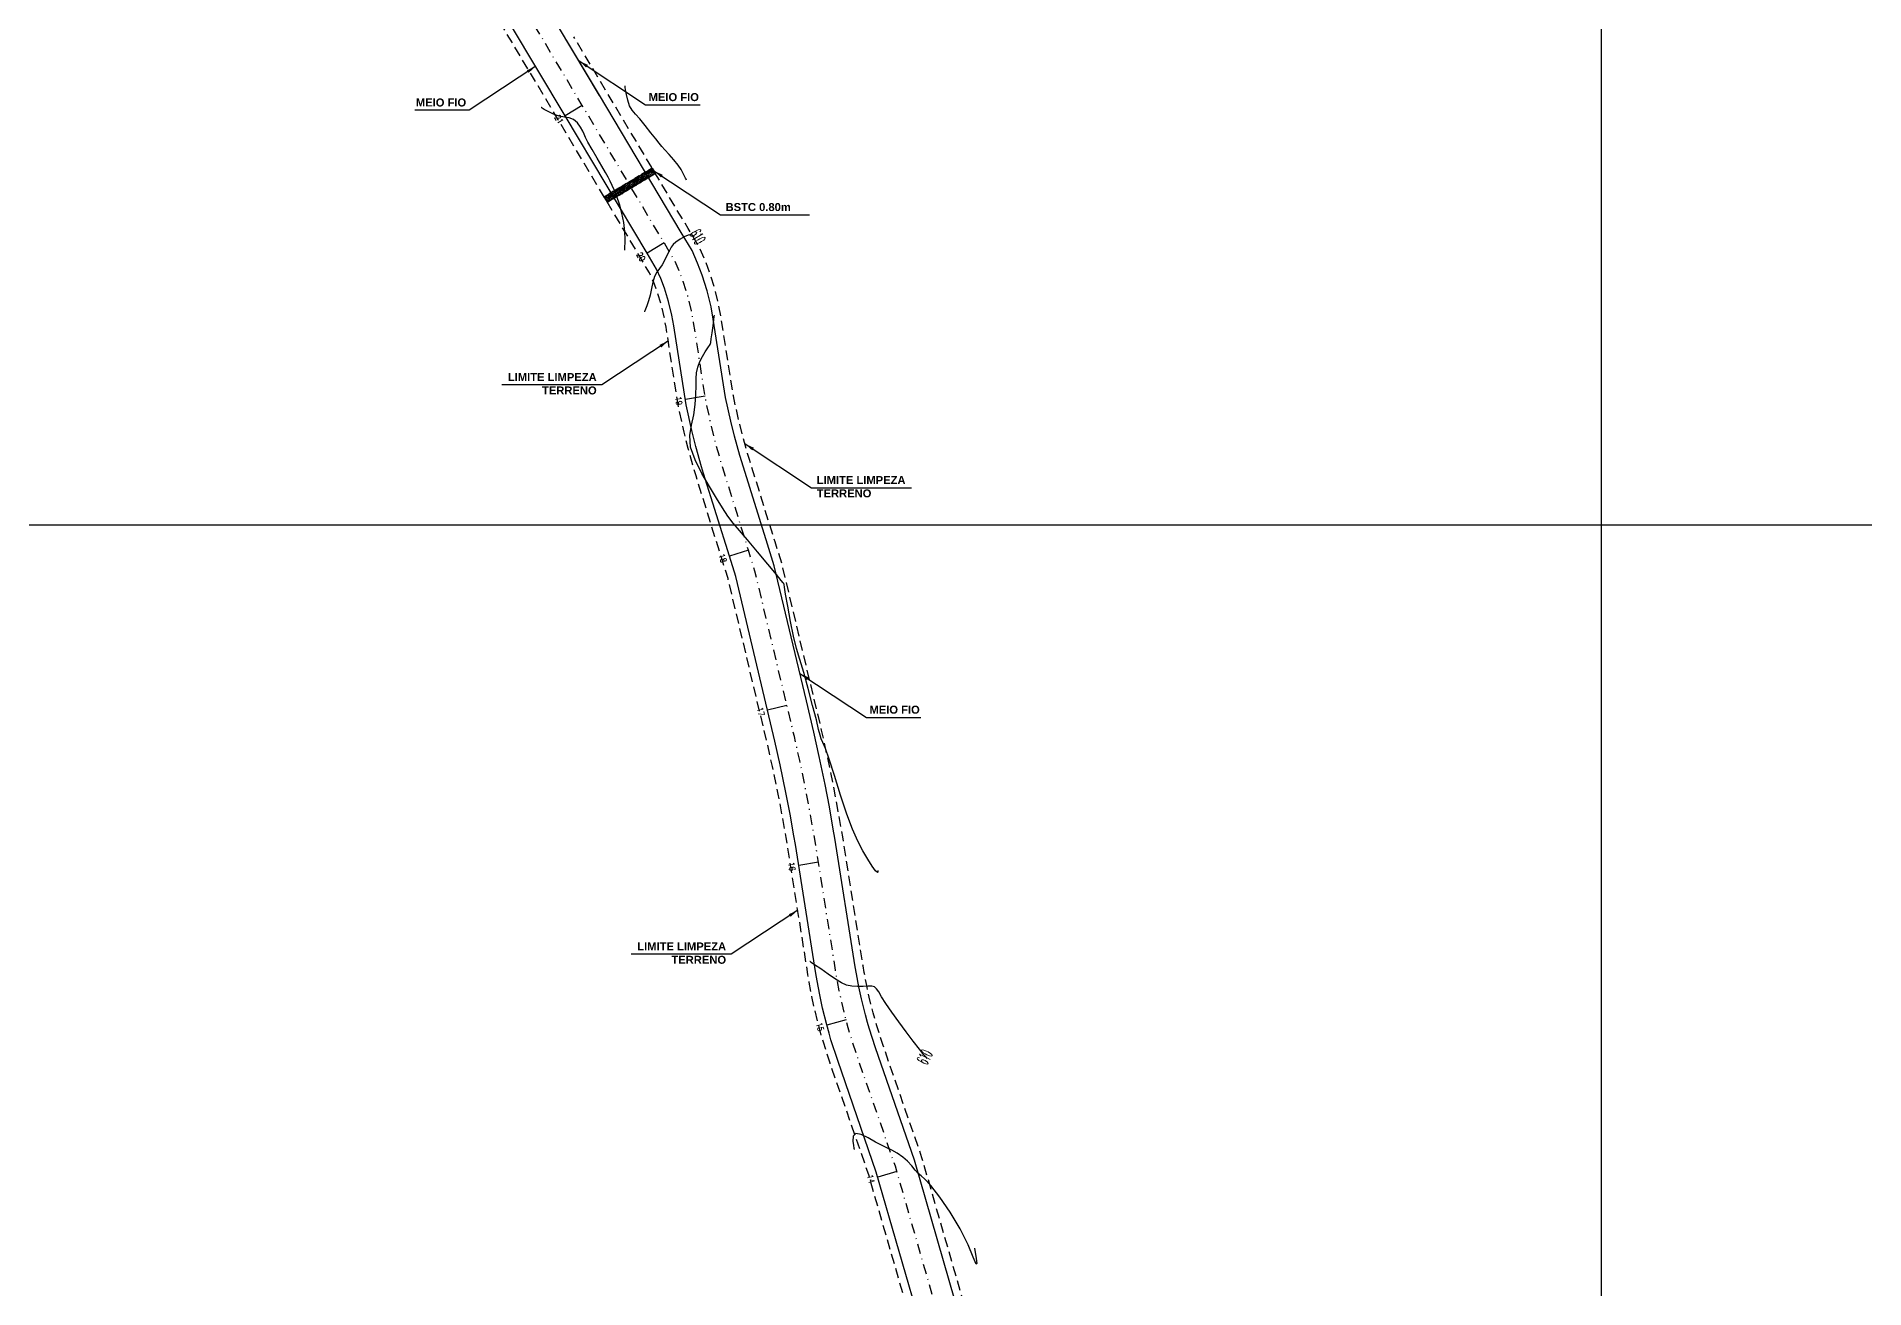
# Model space of a CAD drawing. Header units: millimetres. Extents: x 276147 to 291056, y 9594849 to 9609891.
# Drawn here: x 281923.6 to 282152, y 9595273 to 9595429.4 of the extents above; entities that cross this region are included whole.
import ezdxf
from ezdxf.enums import TextEntityAlignment as Align

# ---------------------------------------------------------------- set-up
doc = ezdxf.new("R2010")
doc.units = ezdxf.units.MM
doc.header["$LTSCALE"] = 10
for name, pattern in [('CONTINUO', [0]), ('DASHDOTX2', [50.8, 25.4, -12.7, 0, -12.7]), ('HIDDEN', [0.375, 0.25, -0.125])]:
    doc.linetypes.add(name, pattern=pattern)
for name, color, linetype in [('CURVAS', 7, 'CONTINUO'), ('Curvas mestras', 30, 'Continuous'), ('Curvas simples', 9, 'Continuous'), ('Curvas texto', 2, 'Continuous'), ('TG', 7, 'CONTINUO'), ('Top_malha_coord', 8, 'Continuous')]:
    doc.layers.add(name, color=color, linetype=linetype)
doc.styles.add('r80', font='romans.shx')
doc.styles.add('ROMAND', font='romand', dxfattribs={"height": 0.2})
doc.styles.add('SIMPLEX', font='simplex', dxfattribs={"height": 0.2})
doc.styles.add('T7', font='arial.ttf')
doc.dimstyles.new('cadnorma_dim1', dxfattribs={"dimscale": 0, "dimtxt": 2, "dimasz": 1.199999999999999, "dimexe": 1, "dimexo": 2.5, "dimgap": 0.6, "dimtad": 1, "dimzin": 4, "dimdsep": 46, "dimtxsty": 'r80', "dimblk": 'ARCHTICK', "dimblk1": 'ARCHTICK', "dimblk2": 'ARCHTICK', "dimcen": -1, "dimdle": 1, "dimclrd": 1, "dimclre": 1, "dimclrt": 2, "dimaunit": 1, "dimazin": 0, "dimtfac": 1, "dimtix": 1, "dimtmove": 2, "dimatfit": 0, "dimfxl": 1, "dimarcsym": 0})

# ---------------------------------------------------------------- blocks, each defined once
blk = doc.blocks.new('_ArchTick')
at = {"color": 0, "linetype": 'ByBlock', "const_width": 0.15}
blk.add_lwpolyline([(-0.5, -0.5), (0.5, 0.5)], dxfattribs=at)

msp = doc.modelspace()

# ---------------------------------------------------------------- hatches: boundary and pattern name
at = {"layer": 'Top_malha_coord'}
h = msp.add_hatch(dxfattribs=at)
h.set_pattern_fill('ANSI36', scale=0.05)
h.set_pattern_definition([(45, (-3861.617535503639, -339.5917295794934), (0.08418990113502337, 0.3086963041617522), [0.396875, -0.079375, 0, -0.079375])])
h.paths.add_polyline_path([(281994.9125529009, 9595408.676634869), (281994.503077368, 9595409.363347774), (282000.4965297281, 9595412.953467805), (282000.9055207971, 9595412.267567374)])

# ---------------------------------------------------------------- linework, layer by layer
at = {"color": 8, "linetype": 'HIDDEN', "ltscale": 0.5, "extrusion": (-0.07100871312607167, -0.002425046121377699, 0.9974727474028996), "flags": 128}
for points, elevation in [([(-9579795.904156571, 607885.9820141961), (-9579823.278418299, 607885.9784240891), (-9579825.338852525, 607885.6716594477), (-9579827.201339582, 607885.2462072839), (-9579830.78494662, 607884.260516926, -0.0222114807671968), (-9579834.965614771, 607883.3080546989, -0.011552239158355), (-9579837.169249667, 607882.9603810171), (-9579841.545015158, 607882.3698917899), (-9579854.9179633, 607880.5185054361), (-9579874.730568087, 607877.780658304), (-9579894.542303815, 607875.0429313579), (-9579914.354038335, 607872.3052044236), (-9579917.880390914, 607871.817908031), (-9579934.244053138, 607869.7887191832), (-9579935.696665663, 607869.6091924607), (-9579940.053063462, 607869.0149279509), (-9579945.886466276, 607868.0481917291), (-9579950.124937264, 607867.2204868059), (-9579953.602456655, 607866.4613635237), (-9579955.740413086, 607865.9590885481), (-9579955.982089005, 607865.9151046948), (-9579972.918797228, 607861.6277731418), (-9579992.31469588, 607856.7364640066), (-9580011.707545834, 607851.8459249161), (-9580031.100395832, 607846.9553858149), (-9580050.493245812, 607842.0648466763), (-9580070.467680728, 607837.0276420248), (-9580084.562329829, 607832.6729424946), (-9580087.216406781, 607831.9156204527), (-9580088.074068312, 607831.6968071696), (-9580089.143157661, 607831.4503656691), (-9580091.285331348, 607830.9858358061), (-9580092.964502959, 607830.6814587311), (-9580094.75571234, 607830.4065120689), (-9580095.710635709, 607830.2808173158), (-9580111.891494252, 607828.2742965381), (-9580112.949998721, 607828.1313481497), (-9580115.696456185, 607827.7410168822), (-9580118.394098498, 607827.3195346419), (-9580121.85554865, 607826.7229726758), (-9580124.83676587, 607826.1617962689), (-9580128.728744343, 607825.371470987), (-9580145.507160036, 607821.964353917), (-9580148.053320833, 607821.2640186825), (-9580158.461806428, 607818.3959657529), (-9580159.338243833, 607818.1657793837), (-9580161.918990541, 607817.5358343036), (-9580163.970126413, 607817.1020096589), (-9580167.224745447, 607816.4945108045), (-9580177.166998588, 607815.2821656513), (-9580178.477153305, 607815.0879004577), (-9580180.127852336, 607814.7420195938), (-9580181.741379866, 607814.2897478108), (-9580182.915360473, 607813.8853587259), (-9580184.045205247, 607813.429342372), (-9580186.009158596, 607812.3446327578), (-9580203.516378509, 607802.6752353722), (-9580221.023600502, 607793.0058411246), (-9580225.468260674, 607790.5510101632, -0.0458766552068852), (-9580239.904175028, 607784.5920417089, -0.0345197727008055), (-9580251.354374347, 607781.9016275359, -0.0269527986705339), (-9580260.488933537, 607780.9123908677), (-9580267.867540056, 607780.560984977), (-9580276.342024827, 607780.1573875138), (-9580280.385234514, 607779.9648285499), (-9580288.264731959, 607779.5895684088), (-9580295.3830153, 607779.2505600578), (-9580300.362592187, 607779.0134076339), (-9580320.339948887, 607778.0619855719), (-9580331.666973405, 607777.5225360112), (-9580340.098283764, 607777.1209947292), (-9580344.23148817, 607777.0110159711), (-9580346.654029185, 607776.9823445788), (-9580351.4230061, 607777.0063780007), (-9580356.723112212, 607777.1587097762), (-9580360.651718328, 607777.3573141369, -0.013040870690895), (-9580367.837389491, 607777.9087480777, 0.0002795205879404), (-9580371.475944653, 607778.2815845086, -0.0080552161927126), (-9580374.418100793, 607778.6293736688, 0.0025508217487715), (-9580376.127647547, 607778.8505654495, -0.0102699584738853), (-9580380.925493514, 607779.5468042861, -0.0067323003342589), (-9580390.400019683, 607781.252410588, -0.0133235393169174), (-9580397.670769904, 607782.864726328, 0.0008242916977358), (-9580400.770557, 607783.6338812839, -0.0100010863913626), (-9580405.232644506, 607784.8284078964, -0.0022133541780464), (-9580410.777842367, 607786.4590413707, -0.0118395213701856), (-9580416.659479149, 607788.3697488708, -0.0226500374882078), (-9580420.363883296, 607789.8625611869), (-9580422.781009333, 607790.8392536622), (-9580424.62953293, 607791.5861899216), (-9580426.665152628, 607792.4087264459), (-9580428.748376952, 607793.2504986536), (-9580429.93224703, 607793.728867173), (-9580438.833799537, 607797.3257330548), (-9580457.37718322, 607804.8185894545), (-9580475.92056668, 607812.311450656), (-9580482.411281185, 607814.9341648337), (-9580488.589573035, 607817.0905651139), (-9580494.483986322, 607819.054666137), (-9580500.434372978, 607820.9467773128), (-9580507.445142115, 607823.0608652547), (-9580513.474335795, 607824.7805194497), (-9580524.636018833, 607827.7279574072), (-9580525.041969953, 607827.8294366689), (-9580526.911737548, 607828.291638756), (-9580530.778807051, 607829.2208498571), (-9580531.670515181, 607829.4268416215)], -43121.59382765111), ([(-9579795.905074615, 607892.9820141348), (-9579823.797110919, 607892.978356123), (-9579826.635609526, 607892.555750541), (-9579828.909817295, 607892.0362480759), (-9579832.641389433, 607891.0098591222, -0.0222114807583606), (-9579836.215973038, 607890.1954783226, -0.0115522391417278), (-9579838.100140097, 607889.8982079817), (-9579842.493054783, 607889.305406571), (-9579855.877906183, 607887.4523722971), (-9579875.688772483, 607884.7147656238), (-9579895.500508215, 607881.9770386779), (-9579915.312242797, 607879.2393117363), (-9579918.790258378, 607878.758694891), (-9579935.105495542, 607876.735511031), (-9579936.599056235, 607876.5509241767), (-9579941.098568661, 607875.9371371262), (-9579947.129772974, 607874.937620404), (-9579951.542384278, 607874.0759086886), (-9579955.14947543, 607873.2885006078), (-9579957.168489864, 607872.8141689438), (-9579957.46938508, 607872.759407465), (-9579974.636583611, 607868.4137299587), (-9579994.026384482, 607863.5239614948), (-9580013.419234512, 607858.6334223832), (-9580032.812084505, 607853.7428832818), (-9580052.204934504, 607848.8523441391), (-9580072.358009545, 607843.7700895611), (-9580086.55610885, 607839.3834279347), (-9580089.04236905, 607838.6739912111), (-9580089.72570954, 607838.4996520644), (-9580090.671143407, 607838.2817150519), (-9580092.65172519, 607837.852226357), (-9580094.119995333, 607837.586078592), (-9580095.743607042, 607837.3368577997), (-9580096.598127997, 607837.224378827), (-9580112.79065624, 607835.216410938), (-9580113.910901664, 607835.0651245893), (-9580116.729271244, 607834.6645730451), (-9580119.528899003, 607834.2271565016), (-9580123.09752411, 607833.6121235188), (-9580126.180806788, 607833.0317345809), (-9580130.121769657, 607832.2314622747), (-9580147.133779034, 607828.7769103921), (-9580149.909763739, 607828.0133608538), (-9580160.280726202, 607825.1556481657), (-9580161.057418743, 607824.9516586586), (-9580163.473569304, 607824.361890529), (-9580165.336774804, 607823.9678140195), (-9580168.291666858, 607823.4162614346), (-9580178.104157904, 607822.2197393), (-9580179.709380982, 607821.9817223952), (-9580181.792135028, 607821.5453104561), (-9580183.827682663, 607820.9747464322), (-9580185.366850331, 607820.4445650969), (-9580187.058326373, 607819.7618688948), (-9580189.393448308, 607818.4721594362), (-9580206.900667608, 607808.8027623796), (-9580213.811008886, 607804.9861195001)], -43121.59382765113)]:
    msp.add_lwpolyline(points, format="xyb", dxfattribs=dict(at, elevation=elevation))
at = {"layer": 'CURVAS', "color": 2, "linetype": 'CONTINUO', "elevation": 174.0002069068142}
for points in [[(282005.939764087, 9595404.006177794), (282005.939764087, 9595404.006177794)], [(282034.8734018478, 9595301.731954765), (282034.8734018478, 9595301.731954765)]]:
    msp.add_lwpolyline(points, dxfattribs=at)
at = {"layer": 'Curvas mestras', "linetype": 'CONTINUO', "elevation": 174.0002069068142}
for points in [[(282005.7281088535, 9595404.383313311), (282005.5002243322, 9595404.572747152), (282005.1232544446, 9595404.61473321), (282004.5816235425, 9595404.4212595), (282003.9789931205, 9595404.075115582), (282003.4488345402, 9595403.701792112), (282003.0877140147, 9595403.389812155), (282002.8445891057, 9595403.07981806), (282002.6315079251, 9595402.675482042), (282002.377108306, 9595402.115443427), (282002.0763561683, 9595401.47820427), (282001.740805274, 9595400.87723497), (282001.3866243487, 9595400.387836907), (282001.0484595195, 9595399.932648778), (282000.7655740815, 9595399.396142047), (282000.5624096122, 9595398.697767794), (282000.4041217006, 9595397.896894455), (282000.2410401319, 9595397.087869514), (282000.0396856737, 9595396.35660816), (281999.8313267919, 9595395.755295163), (281999.6634187413, 9595395.327681446), (281999.5706265034, 9595395.098148437), (281999.536440197, 9595395.013584035), (281999.5315562502, 9595395.001502993)], [(282034.8570389383, 9595301.699579354), (282034.7449860162, 9595301.809278708), (282034.4413211205, 9595302.171843719), (282033.8799897587, 9595302.881664548), (282033.1137046077, 9595303.873678498), (282032.2248719292, 9595305.042962238), (282031.2973389298, 9595306.284274064), (282030.4207178123, 9595307.49110064), (282029.6860601703, 9595308.556614444), (282029.1573788692, 9595309.39548062), (282028.7905110602, 9595310.008356355), (282028.5142571531, 9595310.417391282), (282028.2565018813, 9595310.648627482), (282027.9414921467, 9595310.74366518), (282027.4925590664, 9595310.747996053), (282026.8642914194, 9595310.70881313), (282026.1362848649, 9595310.68012742), (282025.4193860897, 9595310.717654997), (282024.7862240711, 9595310.871314287), (282024.156547198, 9595311.167845158), (282023.4118831652, 9595311.628190137), (282022.4885449071, 9595312.244233938), (282021.5419935923, 9595312.891632251), (282020.7824760791, 9595313.416977867), (282020.3631254631, 9595313.707737168), (282020.2086276571, 9595313.814859996), (282020.1865570325, 9595313.830162482)]]:
    msp.add_lwpolyline(points, dxfattribs=at)
at = {"layer": 'Curvas simples', "linetype": 'CONTINUO'}
for points, elevation in [([(282004.7848692437, 9595411.426998917), (282004.7152333568, 9595411.564101664), (282004.6447191538, 9595411.70886411), (282004.5336623086, 9595411.944756715), (282004.3665671243, 9595412.293306712), (282004.1082434404, 9595412.755711002), (282003.7185806612, 9595413.32808079), (282003.1838855961, 9595413.990461182), (282002.5961419943, 9595414.658617053), (282002.0737528912, 9595415.232245998), (282001.6926340874, 9595415.655666834), (282001.3587449555, 9595416.051679183), (282000.9355585192, 9595416.587702813), (282000.3303815512, 9595417.371081574), (281999.6258682903, 9595418.2688594), (281998.948506724, 9595419.088004308), (281998.3996378988, 9595419.694301303), (281997.9800109019, 9595420.188801747), (281997.6652228016, 9595420.731373534), (281997.4332464746, 9595421.426433532), (281997.2715460168, 9595422.156585814), (281997.1699573555, 9595422.748983849), (281997.1172354525, 9595423.076841975), (281997.0978109305, 9595423.19763204), (281997.0950365359, 9595423.21488742)], 173.0002069068142), ([(281997.0805429275, 9595402.690747447), (281997.0994584645, 9595404.009600127), (281997.0664746364, 9595405.015092807), (281996.945076032, 9595406.15911716), (281996.7054249783, 9595407.326796211), (281996.3905491406, 9595408.43193812), (281996.0616872296, 9595409.395517642), (281995.7668948561, 9595410.162835168), (281995.5014765064, 9595410.776469497), (281995.2475505857, 9595411.3033254), (281994.9806238021, 9595411.816158315), (281994.6497543926, 9595412.411138603), (281994.1973903255, 9595413.190291163), (281993.6000448285, 9595414.201350119), (281992.9704985841, 9595415.274880746), (281992.4555960899, 9595416.187162736), (281992.1558262591, 9595416.782913018), (281991.9862445757, 9595417.18062485), (281991.8155482836, 9595417.567232054), (281991.5379254125, 9595418.07423815), (281991.1495241682, 9595418.611416768), (281990.6719845355, 9595419.033111155), (281990.1242802247, 9595419.241981905), (281989.5147306506, 9595419.33396596), (281988.8489892789, 9595419.453320613), (281988.1487918544, 9595419.702602873), (281987.5002096399, 9595420.017572014), (281987.0053936298, 9595420.292291343), (281986.7352554566, 9595420.44660036), (281986.6357300755, 9595420.503451567), (281986.6215130779, 9595420.511573639)], 173.0002069068142), ([(282028.6971041708, 9595325.198269947), (282028.697354952, 9595324.981118262), (282028.6222115817, 9595324.953238279), (282028.4034349009, 9595325.165092578), (282027.992156838, 9595325.729374044), (282027.438464153, 9595326.59127382), (282026.8171794115, 9595327.654110957), (282026.1852583027, 9595328.863576561), (282025.5281894117, 9595330.334872052), (282024.8135927861, 9595332.225574112), (282024.0312597955, 9595334.58633204), (282023.2596744756, 9595337.04009786), (282022.5994900867, 9595339.102895437), (282022.1261201989, 9595340.420822168), (282021.8140057056, 9595341.160271116), (282021.6123465969, 9595341.617706975), (282021.4642798047, 9595342.079574673), (282021.2887034876, 9595342.792243524), (282020.9984526365, 9595343.992062053), (282020.5378309087, 9595345.806474987), (282019.9770131957, 9595347.927317208), (282019.417642278, 9595349.937521877), (282018.9382772887, 9595351.543560889), (282018.525142406, 9595352.946076155), (282018.1413790471, 9595354.469247216), (282017.7637337976, 9595356.315644698), (282017.4233758441, 9595358.201384312), (282017.1650785495, 9595359.720972972), (282017.0193027736, 9595360.578637991), (282016.9592544871, 9595360.917498877), (282016.9438254953, 9595360.99039874), (282016.9384993002, 9595361.0089459), (282016.9351244153, 9595361.0198117), (282016.9321378506, 9595361.028431036), (282016.9277840107, 9595361.039645214), (282016.9195294812, 9595361.055917947), (282016.9046419518, 9595361.07911703), (282016.8515229762, 9595361.146473413), (282016.6130895797, 9595361.43667193), (282016.0133926527, 9595362.163760578), (282014.9543818739, 9595363.445567042), (282013.6496305397, 9595365.015049692), (282012.3906125069, 9595366.508944385), (282011.4000772865, 9595367.658827752), (282010.6258648896, 9595368.575620707), (282009.947093855, 9595369.465083621), (282009.256829908, 9595370.500894364), (282008.5039426299, 9595371.728410233), (282007.651255296, 9595373.160910344), (282006.7049876867, 9595374.78496978), (282005.8449552093, 9595376.480352554), (282005.2943734104, 9595378.100124277), (282005.2011495765, 9595379.53725846), (282005.4119552559, 9595380.844381582), (282005.6981568279, 9595382.114028685), (282005.8773660877, 9595383.406626407), (282005.952194864, 9595384.654151747), (282005.9714991894, 9595385.756471416), (282005.9840837306, 9595386.646028392), (282006.038526812, 9595387.38557301), (282006.1833524074, 9595388.0704322), (282006.4467504792, 9595388.767391425), (282006.7755703292, 9595389.429055775), (282007.0963301173, 9595389.979487533), (282007.3496415556, 9595390.363762695), (282007.5325092113, 9595390.61100785), (282007.6560331899, 9595390.771363059), (282007.7345850399, 9595390.908900492), (282007.7956335646, 9595391.143424539), (282007.8699150345, 9595391.608672153), (282007.9776941539, 9595392.374141574), (282008.0973322393, 9595393.252376057), (282008.1967158405, 9595393.991678493), (282008.2519926423, 9595394.40400709), (282008.2723582227, 9595394.555916835), (282008.2752673071, 9595394.577618254)], 175.0002069068142), ([(282040.741640298, 9595277.988349108), (282040.9692043521, 9595276.693359727), (282041.0443414947, 9595276.072076596), (282040.9558157161, 9595276.012749998), (282040.6032333515, 9595276.860449245), (282039.9531444664, 9595278.431157699), (282038.9888358583, 9595280.40858766), (282037.7398017839, 9595282.48398463), (282036.4203691926, 9595284.37873469), (282035.2910748055, 9595285.821759889), (282034.5414150899, 9595286.638229895), (282034.0767355395, 9595287.038304737), (282033.731341719, 9595287.328395022), (282033.3637327886, 9595287.75013971), (282032.9291732336, 9595288.286091084), (282032.407118369, 9595288.85403208), (282031.7895752302, 9595289.383195188), (282031.1187496464, 9595289.848620009), (282030.4493964004, 9595290.23679801), (282029.813563089, 9595290.551044287), (282029.1524662237, 9595290.861974685), (282028.3846139201, 9595291.257026814), (282027.4762265057, 9595291.76861302), (282026.5843748305, 9595292.209041467), (282025.9138408556, 9595292.335594192), (282025.6088712489, 9595291.994451484), (282025.5715764881, 9595291.387377031), (282025.6435299868, 9595290.805034997), (282025.6954407879, 9595290.47211904), (282025.7145652667, 9595290.349466546), (282025.7172975236, 9595290.331945172)], 173.0002069068142)]:
    msp.add_lwpolyline(points, dxfattribs=dict(at, elevation=elevation))
at = {"layer": 'TG', "color": 1, "linetype": 'DASHDOTX2', "ltscale": 0.005, "extrusion": (-0.07100871312607167, -0.002425046121377699, 0.9974727474028996), "elevation": -43121.59382765105, "flags": 128}
msp.add_lwpolyline([(-9579795.904615587, 607889.4829098696), (-9579823.537764598, 607889.4792858099), (-9579825.987231018, 607889.1146006988), (-9579828.05557843, 607888.6421233836), (-9579831.713168021, 607887.6360837285, -0.0222114807631189), (-9579835.5907939, 607886.752662216, -0.0115522391506574), (-9579837.634694876, 607886.4301902027), (-9579842.019034958, 607885.8385448859), (-9579855.397934733, 607883.9863345699), (-9579875.209670285, 607881.2486076679), (-9579895.021406008, 607878.5108807227), (-9579914.83314056, 607875.7731537838), (-9579918.335324641, 607875.2891971646), (-9579934.674774332, 607873.263010811), (-9579936.147860946, 607873.0809540228), (-9579940.575816056, 607872.476928244), (-9579946.508119615, 607871.4938017719), (-9579950.833660763, 607870.6490934518), (-9579954.375966039, 607869.87582777), (-9579956.454451468, 607869.3875244509), (-9579956.725737035, 607869.338151784), (-9579973.777690416, 607865.0216472548), (-9579993.170540173, 607860.1311084548), (-9580012.563390171, 607855.2405693552), (-9580031.956240162, 607850.3500302531), (-9580051.349090155, 607845.4594911109), (-9580071.412845131, 607840.3997614972), (-9580085.559219332, 607836.0290809198), (-9580088.12938791, 607835.2957015372), (-9580088.899888922, 607835.0991253207), (-9580089.907150526, 607834.8669360648), (-9580091.968528263, 607834.419926786), (-9580093.54224914, 607834.1346643667), (-9580095.249659687, 607833.8725806387), (-9580096.15438185, 607833.7534937747), (-9580112.341075238, 607831.746249441), (-9580113.430450188, 607831.5991320731), (-9580116.21286371, 607831.203690667), (-9580118.96149875, 607830.7742412771), (-9580122.476536375, 607830.168443802), (-9580125.508786324, 607829.5976611299), (-9580129.425256992, 607828.802362336), (-9580146.32046953, 607825.371527859), (-9580148.981542278, 607824.6395854742), (-9580159.371266311, 607821.7767026649), (-9580160.197831279, 607821.5596147261), (-9580162.69627991, 607820.9497581208), (-9580164.653450605, 607820.5358075438), (-9580167.758206151, 607819.9562818253), (-9580177.635578241, 607818.7518481798), (-9580179.093267132, 607818.5357071307), (-9580180.959993675, 607818.1445607286), (-9580182.784531262, 607817.6331428261), (-9580184.1411054, 607817.1658576158), (-9580185.551765805, 607816.596501339), (-9580187.701303449, 607815.4092918009), (-9580205.208523052, 607805.7398945809), (-9580222.715744479, 607796.070500651), (-9580227.127211547, 607793.6340025779, -0.0457628980803069), (-9580240.937801681, 607787.936829746, -0.0345197727024596), (-9580251.918096658, 607785.356827389, -0.0269187616342463), (-9580260.666672343, 607784.408788759), (-9580268.034038723, 607784.057918181), (-9580276.50852366, 607783.6543207081), (-9580280.551734237, 607783.461761703), (-9580288.431230333, 607783.0865016248), (-9580295.549514135, 607782.7474932524), (-9580300.52909102, 607782.5103408287), (-9580320.506447742, 607781.5589187647), (-9580331.83347219, 607781.0194692069), (-9580340.22809603, 607780.6196751217), (-9580344.298750648, 607780.5113607246), (-9580346.665921196, 607780.4833446584), (-9580351.363902275, 607780.5070202932), (-9580356.584463704, 607780.657065853), (-9580360.475007113, 607780.8537460178, -0.0130408706901715), (-9580367.478672283, 607781.3912126783, 0.0002795205878736), (-9580371.121120343, 607781.7644480073, -0.0080552161913721), (-9580373.951290466, 607782.0989994197, 0.0025508217495666), (-9580375.69625328, 607782.3247735493, -0.0102699584764324), (-9580380.351825207, 607783.0003663062, -0.0067323003350679), (-9580389.733594459, 607784.6892744867, -0.0133235393165959), (-9580396.822271219, 607786.2612147635, 0.0008242916980195), (-9580399.933258748, 607787.0331488979, -0.0100010863911174), (-9580404.26010724, 607788.191471247, -0.002213354178182), (-9580409.775576986, 607789.813362804, -0.0118395213705485), (-9580415.499592332, 607791.6728654319, -0.0231184017441555), (-9580418.97916303, 607793.078861835), (-9580421.469759105, 607794.085241484), (-9580423.318282695, 607794.832177744), (-9580425.353902392, 607795.6547142668), (-9580427.437126724, 607796.4964864771), (-9580428.6209968, 607796.9748549944), (-9580437.52254946, 607800.5717209389), (-9580456.06593331, 607808.0645774041), (-9580474.60931603, 607815.5574383066), (-9580481.17825698, 607818.211761581), (-9580487.459612945, 607820.4041341795), (-9580493.400412062, 607822.3836916109), (-9580499.398773393, 607824.2910578325), (-9580506.459852835, 607826.4203167786), (-9580512.547448795, 607828.1566285437), (-9580523.76477445, 607831.1187599095), (-9580524.19760964, 607831.2269596249), (-9580526.082907371, 607831.6930007259), (-9580529.976034468, 607832.6284731567), (-9580531.930257125, 607833.0799143391), (-9580537.837003032, 607834.407688063), (-9580544.928775938, 607835.8881201708), (-9580551.517523577, 607837.1085326722), (-9580557.19845643, 607838.1736193079), (-9580563.17335822, 607839.1613328508), (-9580568.316460785, 607839.946421651), (-9580571.248967301, 607840.357513583), (-9580574.229755076, 607840.7750512598), (-9580577.650788741, 607841.2184467119), (-9580580.075862488, 607841.5327571728), (-9580584.338516597, 607841.6985000536), (-9580587.8892257, 607841.8497823012), (-9580591.162880115, 607841.9892592105), (-9580600.271191457, 607842.3773308921), (-9580611.144750984, 607842.840611573), (-9580617.09368505, 607843.0940735288), (-9580626.537075102, 607843.4964205559), (-9580631.126622839, 607843.6919640721), (-9580637.71768367, 607843.9727838747), (-9580644.76258277, 607844.2729403018), (-9580651.108494744, 607844.5433155369), (-9580658.384028498, 607844.8532984318), (-9580666.33032316, 607845.1918599042), (-9580671.090366622, 607845.394667607), (-9580672.997053135, 607845.4626039998), (-9580680.197314113, 607844.5601242326), (-9580690.944010252, 607843.1931426909), (-9580695.1795617, 607842.6543790869), (-9580701.327997454, 607841.6762703498), (-9580706.456667732, 607840.84181394), (-9580707.578226712, 607840.6505402792), (-9580708.757571235, 607840.360165391), (-9580709.843152428, 607840.0270486829), (-9580710.61474307, 607839.750116783), (-9580711.243965602, 607839.4984504138), (-9580711.947613493, 607839.1883139032), (-9580715.934978139, 607837.3423847749), (-9580719.745567268, 607835.5782929278), (-9580722.606454715, 607834.2538603938), (-9580724.92416712, 607833.0929838648), (-9580726.646134773, 607832.1098509971), (-9580728.526402345, 607830.9075337787), (-9580729.455803445, 607830.2594136945), (-9580730.426892484, 607829.5412239997), (-9580735.30285666, 607825.825551104), (-9580739.518252127, 607822.6132563619), (-9580743.636530979, 607819.4749682479), (-9580744.46454992, 607818.8276669593), (-9580746.197994484, 607817.3593043197), (-9580747.444141224, 607816.1989011837), (-9580749.065546336, 607814.538253686), (-9580750.114199884, 607813.3602146549), (-9580750.834555665, 607812.4969854759), (-9580752.90916423, 607809.9426418112), (-9580755.596697653, 607806.6336399257), (-9580757.770922836, 607803.9566453393), (-9580762.847772894, 607797.7058191862, -0.0265937179567599), (-9580764.210536186, 607796.1991956887, -0.0214850437402767), (-9580765.423531903, 607795.0930579172, -0.0323795589516851), (-9580767.41909886, 607793.6329989692), (-9580769.233254619, 607792.4780573588), (-9580770.828936748, 607791.4622029781), (-9580772.31023313, 607790.5191697552), (-9580774.237312676, 607789.2891105722, -0.0381538724976946), (-9580779.498679342, 607786.47033232, -0.0363392065901476), (-9580785.119786385, 607784.4634535658), (-9580790.678736834, 607782.9344350729), (-9580794.374099584, 607781.9203466147, 0.0308305948856993), (-9580806.689272817, 607777.7093803771, -0.0030206374415701), (-9580809.604156429, 607776.5279652565, 0.0037402297665099), (-9580825.892189534, 607769.8990460597, -0.0094048575699974), (-9580828.139074469, 607769.0141422461, -0.000179794895772), (-9580835.546932807, 607766.2594773638, -0.02061535303344132), (-9580845.23365806, 607763.1091916146, -0.02061535303344132)], format="xyb", dxfattribs=at)
at = {"layer": 'TG', "color": 4, "linetype": 'CONTINUO', "extrusion": (-0.07100871312607167, -0.002425046121377699, 0.9974727474028996)}
for points, elevation in [([(-9579795.904287722, 607886.9820141881), (-9579823.352517242, 607886.9784143796), (-9579825.524103533, 607886.6551010333), (-9579827.445407828, 607886.216213112), (-9579831.05015274, 607885.2247086681, -0.0222114807606863), (-9579835.144237377, 607884.291972359, -0.0115522391439562), (-9579837.302234016, 607883.9514991546), (-9579841.680449393, 607883.360679616), (-9579855.055097993, 607881.5090578436), (-9579874.867454428, 607878.7712450639), (-9579894.679190157, 607876.0335181176), (-9579914.490924684, 607873.2957911829), (-9579918.010371983, 607872.809449011), (-9579934.367116338, 607870.7811180179), (-9579935.825578602, 607870.600868421), (-9579940.202421341, 607870.0038149758), (-9579946.064081514, 607869.0323958246), (-9579950.327429691, 607868.1998327896), (-9579953.82345934, 607867.4366688221), (-9579955.944424054, 607866.9383857471), (-9579956.19455987, 607866.8928622329), (-9579973.16419528, 607862.5971955438), (-9579992.559222825, 607857.7061065047), (-9580011.952072794, 607852.8155674109), (-9580031.344922785, 607847.9250283099), (-9580050.737772765, 607843.034489169), (-9580070.737727702, 607837.9908488161), (-9580084.847155409, 607833.6315832718), (-9580087.477258539, 607832.8811019899), (-9580088.31001706, 607832.6686421538), (-9580089.361441337, 607832.4262727228), (-9580091.480530465, 607831.9667487408), (-9580093.129573299, 607831.667832997), (-9580094.896840153, 607831.3965614586), (-9580095.83742032, 607831.2727546745), (-9580112.019945959, 607829.2660271658), (-9580113.087270569, 607829.1218876408), (-9580115.844001193, 607828.7300963331), (-9580118.55621286, 607828.3063377661), (-9580122.032973712, 607827.7071370828), (-9580125.028771715, 607827.143216028), (-9580128.927747957, 607826.3514697428), (-9580145.739534188, 607822.937576271), (-9580148.318526963, 607822.2282104208), (-9580158.721652107, 607819.3616346697), (-9580159.583840247, 607819.1351907088), (-9580162.141073221, 607818.510985193), (-9580164.165361896, 607818.082838853), (-9580167.377162792, 607817.483332323), (-9580177.300878488, 607816.2732476011), (-9580178.653185831, 607816.072732163), (-9580180.365607008, 607815.7139182886), (-9580182.039423127, 607815.2447476137), (-9580183.265573312, 607814.822388208), (-9580184.475651123, 607814.333989018), (-9580186.492628552, 607813.2199937121), (-9580203.99984838, 607803.5505963732), (-9580221.507070206, 607793.881202217), (-9580225.942317303, 607791.4315701968, -0.0458448772324943), (-9580240.199496932, 607785.547439518, -0.0345197726982428), (-9580251.51543787, 607782.8885715783, -0.0269433368706836), (-9580260.53970743, 607781.9111061891), (-9580267.915111104, 607781.5598528339), (-9580276.389595918, 607781.1562553678), (-9580280.43280586, 607780.9636963918), (-9580288.312302923, 607780.5884362689), (-9580295.4305864, 607780.2494279121), (-9580300.410163281, 607780.0122754888), (-9580320.387519991, 607779.0608534259), (-9580331.714544488, 607778.521403866), (-9580340.135372987, 607778.120361784), (-9580344.250706028, 607778.0108585557), (-9580346.6574269, 607777.9823744012), (-9580351.406119298, 607778.0063055967), (-9580356.683498353, 607778.157984168), (-9580360.60122941, 607778.3560387585, -0.0130408706906882), (-9580367.73489886, 607778.9034820483, 0.0002795205879618), (-9580371.374566281, 607779.2764324514, -0.0080552161908851), (-9580374.284726417, 607779.6204393958, 0.0025508217490012), (-9580376.00439204, 607779.8429404198, -0.0102699584762949), (-9580380.761588287, 607780.5332803762, -0.0067323003355983), (-9580390.209612478, 607782.2341157857, -0.0133235393154047), (-9580397.428341713, 607783.8348956812, 0.0008242916980200001), (-9580400.531328933, 607784.6048446869, -0.0100010863930068), (-9580404.954776717, 607785.789027224, -0.0022133541777878), (-9580410.49148083, 607787.4171630067, -0.0118395213698001), (-9580416.328082917, 607789.3132405449, -0.0227780149749581), (-9580419.96855623, 607790.7813724839), (-9580422.406366413, 607791.7664228389), (-9580424.254890002, 607792.513359099), (-9580426.2905097, 607793.3358956218), (-9580428.373734025, 607794.1776678298), (-9580429.557604114, 607794.6560363489), (-9580438.45915666, 607798.2529022486), (-9580457.00254039, 607805.7457586677), (-9580475.545923643, 607813.2386197831), (-9580482.058988553, 607815.870365133), (-9580488.266727297, 607818.0370432172), (-9580494.174393674, 607820.005560357), (-9580500.13848738, 607821.9020301179), (-9580507.163630892, 607824.0204526319), (-9580513.209510937, 607825.7448661317), (-9580524.38709187, 607828.696502207), (-9580524.800724147, 607828.7999015978), (-9580526.674928928, 607829.2632005468), (-9580530.549443457, 607830.1942005978), (-9580532.485758267, 607830.6415049239), (-9580532.49296805, 607830.6431256073)], -43121.59382765117), ([(-9579795.904943464, 607891.982014144), (-9579823.723011972, 607891.978365833), (-9579826.450358525, 607891.572308957), (-9579828.665749047, 607891.066242249), (-9579832.376183318, 607890.0456673799, -0.0222114807658499), (-9579836.037350437, 607889.2115606623, -0.0115522391582941), (-9579837.96715575, 607888.9070898435), (-9579842.357620554, 607888.3146187463), (-9579855.740771495, 607886.4618198882), (-9579875.551886143, 607883.7241788639), (-9579895.363621874, 607880.9864519179), (-9579915.175356442, 607878.2487249767), (-9579918.660277314, 607877.767153911), (-9579934.982432343, 607875.743112196), (-9579936.470143292, 607875.559248217), (-9579940.949210774, 607874.9482501013), (-9579946.952157734, 607873.953416307), (-9579951.339891845, 607873.0965627062), (-9579954.928472754, 607872.3131953111), (-9579956.9644789, 607871.8348717449), (-9579957.256914211, 607871.7816499271), (-9579974.391185552, 607867.4443075566), (-9579993.781857535, 607862.5543189958), (-9580013.174707558, 607857.663779888), (-9580032.567557555, 607852.7732407867), (-9580051.960407542, 607847.8827016437), (-9580072.087962572, 607842.8068827697), (-9580086.271283267, 607838.4247871576), (-9580088.781517297, 607837.7085096734), (-9580089.4897608, 607837.5278170799), (-9580090.452859728, 607837.3058079968), (-9580092.456526073, 607836.871313421), (-9580093.954924995, 607836.5997043272), (-9580095.602479227, 607836.3468084096), (-9580096.471343381, 607836.2324414676), (-9580112.662204525, 607834.2246803087), (-9580113.773629813, 607834.0745850973), (-9580116.581726236, 607833.6754935931), (-9580119.366784649, 607833.2403533799), (-9580122.920099042, 607832.627959112), (-9580125.988800945, 607832.0503148229), (-9580129.922766043, 607831.25146352), (-9580146.901404891, 607827.8036880384), (-9580149.644557608, 607827.049169116), (-9580160.020880518, 607824.1899792495), (-9580160.811822329, 607823.982247334), (-9580163.25148662, 607823.3867396396), (-9580165.141539317, 607822.9869848248), (-9580168.139249519, 607822.4274399171), (-9580177.970277999, 607821.2286573498), (-9580179.533348456, 607820.99689069), (-9580181.554380357, 607820.573411761), (-9580183.529639408, 607820.0197466288), (-9580185.016637491, 607819.5075356159), (-9580186.627880495, 607818.8572222491), (-9580188.909978347, 607817.5967984819), (-9580206.41719774, 607807.9274013789), (-9580213.420086522, 607804.0596436878)], -43121.59382765114)]:
    msp.add_lwpolyline(points, format="xyb", dxfattribs=dict(at, elevation=elevation))
at = {"layer": 'TG', "color": 8, "linetype": 'CONTINUO', "extrusion": (-0.0710087131260717, -0.0024250461213777, 0.9974727474028996), "elevation": -43121.59382765112}
msp.add_lwpolyline([(-9580206.406373281, 607807.9333798242), (-9580223.924418753, 607798.2580076772), (-9580228.311739417, 607795.8348459112, -0.0456770719318694), (-9580241.676106444, 607790.3244285653, -0.0345197727012791), (-9580252.320755465, 607787.8232917896, -0.0268933730705194), (-9580260.793869818, 607786.9046688457), (-9580268.152966341, 607786.5541921183), (-9580276.6274514, 607786.1505946408), (-9580280.670662632, 607785.958035604), (-9580288.550157748, 607785.582775573), (-9580295.668441875, 607785.2437671853), (-9580300.648018764, 607785.0066147613), (-9580320.625375511, 607784.0551926963), (-9580331.952399911, 607783.5157431416), (-9580340.320819095, 607783.1171970527), (-9580344.346795285, 607783.0100714867), (-9580346.674415499, 607782.9825235072), (-9580351.32168526, 607783.005943582), (-9580353.662552098, 607783.0732230652)], format="xyb", dxfattribs=at)
at = {"layer": 'TG', "color": 3, "linetype": 'CONTINUO', "extrusion": (-0.07100871312607167, -0.002425046121377699, 0.9974727474028996)}
for points, elevation in [([(-9580205.208522968, 607805.738998711), (-9580203.99984853, 607803.5505967761)], -43121.59382765104), ([(-9580187.701303381, 607815.4083959721), (-9580186.492627949, 607813.2199939837)], -43121.59382765114), ([(-9580168.39493327, 607819.895898218), (-9580168.03756308, 607817.421573599)], -43121.59382765106), ([(-9580148.981542192, 607824.6386894318), (-9580148.318526963, 607822.2282104362)], -43121.59382765114), ([(-9580129.425256995, 607828.8014666312), (-9580128.92774773, 607826.3514691461)], -43121.59382765104), ([(-9580109.701700445, 607832.0726523089), (-9580109.39404262, 607829.5916552428)], -43121.59382765114), ([(-9580089.905201957, 607834.8575872605), (-9580089.343640484, 607832.4214740578)], -43121.59382765113), ([(-9580070.741940103, 607840.5680561223), (-9580070.130622772, 607838.1439506338)], -43121.59382765113)]:
    msp.add_lwpolyline(points, dxfattribs=dict(at, elevation=elevation))
at = {"layer": 'TG', "color": 5, "linetype": 'HIDDEN', "ltscale": 0.25, "extrusion": (-0.07100871312607167, -0.002425046121377699, 0.9974727474028996)}
for points, elevation in [([(-9580197.096625788, 607814.2176238527), (-9580193.712334456, 607808.0900980729)], -43121.59382765102), ([(-9580196.396337124, 607814.6044000062), (-9580193.012045797, 607808.476874225)], -43121.59382765114)]:
    msp.add_lwpolyline(points, dxfattribs=dict(at, elevation=elevation))
at = {"layer": 'TG', "color": 5, "linetype": 'HIDDEN', "ltscale": 0.25, "extrusion": (-0.0710087131260717, -0.0024250461213777, 0.9974727474028996), "elevation": -43121.59382765106}
msp.add_lwpolyline([(-9580196.398786586, 607814.621359375), (-9580193.01449526, 607808.4938335953)], dxfattribs=at)
at = {"layer": 'Top_malha_coord'}
for p, q in [((282119.1202998299, 9594947.77740042), (282119.12029983, 9597782.248645676)), ((280704.9449592536, 9595368.365639728), (282519.1202998299, 9595368.365639728))]:
    msp.add_line(p, q, dxfattribs=at)
at = {"layer": 'Top_malha_coord', "color": 7, "elevation": 172.2459240959128}
msp.add_lwpolyline([(281994.9125529009, 9595408.676634869), (281994.503077368, 9595409.363347774), (282000.4965297281, 9595412.953467805), (282000.9055207971, 9595412.267567374), (281994.9125529015, 9595408.676634869)], dxfattribs=at)

# ---------------------------------------------------------------- texts
at = {"layer": 'Curvas texto', "color": 2, "style": 'SIMPLEX'}
for rotation, width, p, p2 in [(299.3018569352514, 0.4765646770750305, (282005.0904240225, 9595404.753340865, 174.0002069068142), (282005.9234092344, 9595403.269091392, 174.0002069068142)), (63.18775258074138, 0.4765646773788935, (282034.8160407211, 9595300.787100384, 174.0002069068142), (282035.5837665497, 9595302.306132285, 174.0002069068142))]:
    msp.add_text('610', height=1.5, rotation=rotation, dxfattribs=dict(at, width=width)).set_placement(p, p2, align=Align.FIT)
at = {"layer": 'TG', "color": 5, "extrusion": (-0.07100871312607167, -0.002425046121377699, 0.9974727474028996), "style": 'ROMAND'}
for s, rotation, width, p, p2 in [('21', 28.91227111701523, 0.9935483866747309, (-9580203.87695953, 607802.1904866912, -43121.59382765104), (-9580202.91406243, 607802.7223035498, -43121.59382765104)), ('20', 28.91227113293909, 0.8324324322066065, (-9580186.3697395, 607811.8598841242, -43121.59382765116), (-9580185.4068424, 607812.3917009832, -43121.59382765116)), ('19', 8.218487511603282, 0.8555555576370427, (-9580168.403228953, 607816.1057890495, -43121.59382765114), (-9580167.314525777, 607816.2630321748, -43121.59382765114)), ('18', 15.37920875903112, 0.8324324283865367, (-9580148.517324213, 607820.8771070888, -43121.59382765114), (-9580147.456713343, 607821.168833966, -43121.59382765114)), ('17', 11.47871482650379, 0.8324324377921539, (-9580129.21799187, 607825.0170188979, -43121.59382765103), (-9580128.139993291, 607825.2359231698, -43121.59382765103)), ('16', 7.068924409434148, 0.8324324319750933, (-9580109.7860326, 607828.28347158, -43121.59382765102), (-9580108.694393888, 607828.4188411507, -43121.59382765102)), ('15', 12.98080888757292, 0.8324324320135423, (-9580089.59880414, 607831.0798734059, -43121.59382765114), (-9580088.526914248, 607831.3269605519, -43121.59382765114)), ('14', 14.15388013998465, 0.8105263111294478, (-9580070.358266981, 607836.7974072826, -43121.59382765114), (-9580069.291660244, 607837.0663869347, -43121.59382765114))]:
    msp.add_text(s, height=0.75, rotation=rotation, dxfattribs=dict(at, width=width)).set_placement(p, p2, align=Align.FIT)
at = {"layer": 'Top_malha_coord', "color": 7, "char_height": 1, "style": 'T7'}
for s, insert, attachment_point in [('{\\fArial|b1|i0|c0|p34;MEIO FIO}', (281977.2440128859, 9595421.648486506, 171.6484490368805), 3), ('{\\fArial|b1|i0|c0|p34;MEIO FIO}', (282000.0432342633, 9595422.321519434, 172.0351311078069), 1), ('{\\fArial|b1|i0|c0|p34;BSTC 0.80m}', (282009.6553730498, 9595408.584811488, 172.2459240958617), 1), ('{\\fArial|b1|i0|c0|p34;LIMITE LIMPEZA\\PTERRENO}', (281993.5506975729, 9595387.336535828, 172.7443286066839), 3), ('{\\fArial|b1|i0|c0|p34;LIMITE LIMPEZA\\PTERRENO}', (282021.0459325975, 9595374.473139888, 173.3955078034072), 1), ('{\\fArial|b1|i0|c0|p34;MEIO FIO}', (282027.6352841303, 9595345.780733312, 173.8132859713721), 1), ('{\\fArial|b1|i0|c0|p34;LIMITE LIMPEZA\\PTERRENO}', (282009.7223110133, 9595316.197065266, 173.7226099330583), 3)]:
    msp.add_mtext_dynamic_manual_height_columns(s, width=16.67673822349752, gutter_width=12.5, heights=[0], dxfattribs=dict(at, insert=insert, attachment_point=attachment_point))

# ---------------------------------------------------------------- leaders
at = {"linetype": 'CONTINUO'}
for points in [[(281991.3480289555, 9595426.347225536, 172.0351311078069), (281999.6607303612, 9595420.849610848, 172.0351311078069), (282006.4646053935, 9595420.849610848, 172.0351311078069)], [(281985.9392181937, 9595425.674192607, 171.6484490368805), (281977.6265167879, 9595420.17657792, 171.6484490368805), (281970.8226417557, 9595420.17657792, 171.6484490368805)], [(282000.7010252675, 9595412.610517588, 172.2459240958617), (282009.0137266733, 9595407.112902898, 172.2459240958617), (282020.1498707448, 9595407.112902898, 172.2459240958617)], [(282002.5050453555, 9595391.362241928, 172.7443286066839), (281994.1923439497, 9595385.86462724, 172.7443286066839), (281981.6906830241, 9595385.86462724, 172.7443286066839)], [(282012.091584815, 9595378.498845985, 173.3955078034072), (282020.4042862208, 9595373.0012313, 173.3955078034072), (282032.9059471465, 9595373.0012313, 173.3955078034072)], [(282018.9400788225, 9595349.806439413, 173.8132859713721), (282027.2527802283, 9595344.308824725, 173.8132859713721), (282034.0566552605, 9595344.308824725, 173.8132859713721)], [(282018.6766587957, 9595320.222771363, 173.7226099330583), (282010.36395739, 9595314.725156678, 173.7226099330583), (281997.8622964643, 9595314.725156678, 173.7226099330583)]]:
    msp.add_leader(points, dimstyle='cadnorma_dim1', override={"dimscale": 1, "dimgap": 0.6, "dimtad": 0, "dimzin": 1, "dimclrd": 256}, dxfattribs=at)

doc.saveas('drawing.dxf')
